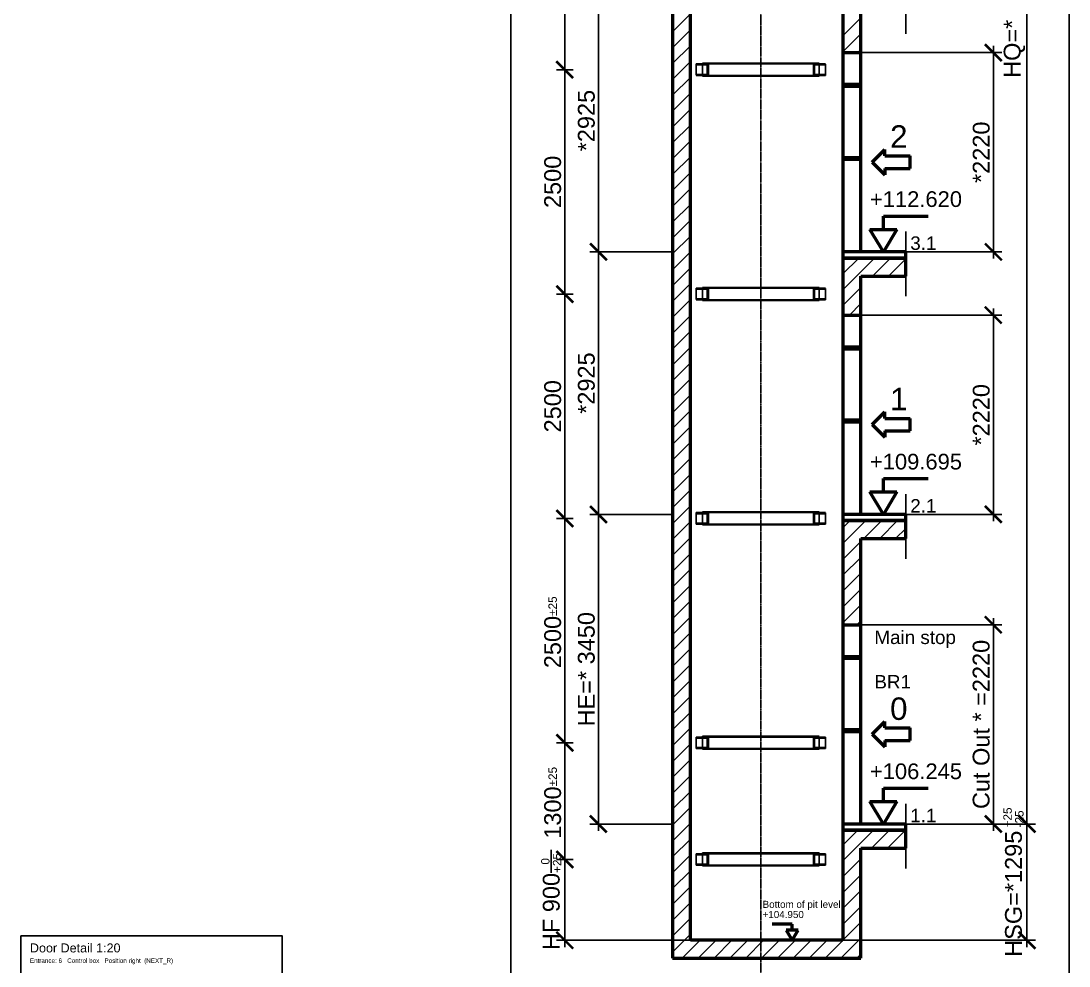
# Model space of a CAD drawing. Header units: millimetres. Extents: x -2854 to 202754, y -48725 to 27067.
# Drawn here: x 11697 to 23374, y -41830 to -31300 of the extents above; entities that cross this region are included whole.
import ezdxf
from ezdxf.enums import TextEntityAlignment as Align

# ---------------------------------------------------------------- set-up
doc = ezdxf.new("R2010")
doc.units = ezdxf.units.MM
doc.linetypes.add('AM_ISO02W050', pattern=[7.5, 6, -1.5])
doc.linetypes.add('AM_ISO08W050', pattern=[18, 12, -1.5, 3, -1.5])
for name, color, linetype, lineweight in [('AM_0', 7, 'Continuous', 50), ('AM_5', 3, 'Continuous', 25), ('AM_8', 1, 'Continuous', 25), ('LDCar-AM_0', 7, 'Continuous', 50), ('LDCar-AM_4', 3, 'Continuous', 25), ('LDRailBrackets-AM_3', 6, 'AM_ISO02W050', 25), ('LDShaft-AM_0', 7, 'Continuous', 50), ('LDShaft-AM_5', 3, 'Continuous', 25), ('LDShaft-AM_7', 4, 'AM_ISO08W050', 25)]:
    doc.layers.add(name, color=color, linetype=linetype, lineweight=lineweight)
doc.layers.add('AM_VIEWS', color=1, linetype='Continuous', lineweight=25, plot=False)
doc.styles.add('LD', font='ARIALUNI.ttf')
doc.dimstyles.new('LIFT', dxfattribs={"dimtxt": 2.5, "dimasz": 2.5, "dimexe": 1.25, "dimexo": 0, "dimgap": 0.5, "dimtad": 1, "dimdec": 0, "dimzin": 1, "dimdsep": 46, "dimtxsty": 'LD', "dimblk": 'ARCHTICK', "dimcen": 0, "dimdle": 1, "dimclrd": 3, "dimclre": 3, "dimclrt": 4, "dimadec": 0, "dimazin": 0, "dimtp": 0.1, "dimtm": 0.1, "dimtfac": 0.71, "dimtdec": 0, "dimtix": 1, "dimtmove": 0, "dimatfit": 3, "dimfxl": 1, "dimtolj": 1, "dimarcsym": 0})

# ---------------------------------------------------------------- blocks, each defined once
blk = doc.blocks.new('LD_20260610085844_0000006A')
at = {"layer": 'LDShaft-AM_0'}
for p, q in [((-1900, 24391), (-1900, 0)), ((-1700, 0), (-1700, 24191)), ((0, 10525), (0, 9890)), ((200, 9890), (200, 10325)), ((0, 9890), (0, 9537.5)), ((0, 9890), (80, 9890)), ((80, 9890), (200, 9890)), ((200, 9537.5), (200, 9890)), ((0, 9537.5), (0, 9512.5)), ((0, 9537.5), (80, 9537.5)), ((80, 9512.5), (0, 9512.5)), ((0, 9512.5), (0, 8722.5)), ((80, 9537.5), (200, 9537.5)), ((200, 9512.5), (80, 9512.5)), ((200, 9512.5), (200, 9537.5)), ((200, 8722.5), (200, 9512.5)), ((0, 8722.5), (0, 8697.5)), ((0, 8722.5), (80, 8722.5)), ((80, 8697.5), (0, 8697.5)), ((0, 8697.5), (0, 7670)), ((80, 8722.5), (200, 8722.5)), ((200, 8697.5), (80, 8697.5)), ((200, 8697.5), (200, 8722.5)), ((200, 7670), (200, 8697.5)), ((80, 7600), (0, 7600)), ((0, 7600), (0, 6965)), ((200, 7600), (80, 7600)), ((700, 7600), (200, 7600)), ((700, 7400), (700, 7600)), ((200, 6965), (200, 7400)), ((200, 7400), (700, 7400)), ((0, 6965), (0, 6612.5)), ((0, 6965), (80, 6965)), ((80, 6965), (200, 6965)), ((200, 6612.5), (200, 6965)), ((0, 6612.5), (0, 6587.5)), ((0, 6612.5), (80, 6612.5)), ((80, 6587.5), (0, 6587.5)), ((0, 6587.5), (0, 5797.5)), ((80, 6612.5), (200, 6612.5)), ((200, 6587.5), (80, 6587.5)), ((200, 6587.5), (200, 6612.5)), ((200, 5797.5), (200, 6587.5)), ((0, 5797.5), (0, 5772.5)), ((0, 5797.5), (80, 5797.5)), ((80, 5772.5), (0, 5772.5)), ((0, 5772.5), (0, 4745)), ((80, 5797.5), (200, 5797.5)), ((200, 5772.5), (80, 5772.5)), ((200, 5772.5), (200, 5797.5)), ((200, 4745), (200, 5772.5)), ((80, 4675), (0, 4675)), ((0, 4675), (0, 3515)), ((200, 4675), (80, 4675)), ((700, 4675), (200, 4675)), ((700, 4475), (700, 4675)), ((200, 3515), (200, 4475)), ((200, 4475), (700, 4475)), ((0, 3515), (0, 3162.5)), ((0, 3515), (80, 3515)), ((80, 3515), (200, 3515)), ((200, 3162.5), (200, 3515)), ((0, 3162.5), (0, 3137.5)), ((0, 3162.5), (80, 3162.5)), ((80, 3162.5), (200, 3162.5)), ((200, 3137.5), (200, 3162.5)), ((80, 3137.5), (0, 3137.5)), ((0, 3137.5), (0, 2347.5)), ((200, 3137.5), (80, 3137.5)), ((200, 2347.5), (200, 3137.5)), ((0, 2347.5), (0, 2322.5)), ((0, 2347.5), (80, 2347.5)), ((80, 2347.5), (200, 2347.5)), ((200, 2322.5), (200, 2347.5)), ((80, 2322.5), (0, 2322.5)), ((0, 2322.5), (0, 1295)), ((200, 2322.5), (80, 2322.5)), ((200, 1295), (200, 2322.5)), ((80, 1225), (0, 1225)), ((0, 1225), (0, 0)), ((200, 1225), (80, 1225)), ((700, 1225), (200, 1225)), ((700, 1025), (700, 1225)), ((200, -200), (200, 1025)), ((200, 1025), (700, 1025)), ((-1900, 0), (-1900, -200)), ((0, 0), (-1700, 0)), ((-1900, -200), (0, -200)), ((0, -200), (80, -200)), ((80, -200), (200, -200))]:
    blk.add_line(p, q, dxfattribs=at)
blk = doc.blocks.new('LD_20260610085844_0000006D')
at = {"layer": 'LDShaft-AM_0'}
for p, q in [((80, 0), (0, 0)), ((0, 0), (0, -70)), ((200, 0), (80, 0)), ((700, 0), (200, 0)), ((700, -70), (700, 0)), ((0, -70), (80, -70)), ((80, -70), (200, -70)), ((200, -70), (700, -70))]:
    blk.add_line(p, q, dxfattribs=at)
blk = doc.blocks.new('LD_ENTRY_R')
for p, q in [((0, 0), (141, 141)), ((141, 70), (141, 141)), ((0, 0), (141, -141)), ((141, 70), (422, 70)), ((422, -70), (422, 70)), ((141, -70), (422, -70)), ((141, -70), (141, -141))]:
    blk.add_line(p, q)
blk = doc.blocks.new('LD_20260610085844_0000006F')
at = {"layer": 'LDCar-AM_0'}
blk.add_blockref('LD_ENTRY_R', (0, 0), dxfattribs=at)
at = {"layer": 'LDCar-AM_0', "style": 'LD'}
blk.add_text('0', height=250, dxfattribs=at).set_placement((200, 160))
blk = doc.blocks.new('LD_ENTRY_FLOOR_R')
for p, q in [((0, 0), (-150, 250)), ((150, 250), (0, 0))]:
    blk.add_line(p, q)
at = {"layer": 'AM_0'}
for p, q in [((0, 398), (500, 398)), ((0, 250), (0, 398)), ((-150, 250), (150, 250))]:
    blk.add_line(p, q, dxfattribs=at)
blk = doc.blocks.new('LD_20260610085844_00000070')
at = {"layer": 'LDCar-AM_0'}
blk.add_blockref('LD_ENTRY_FLOOR_R', (0, 0), dxfattribs=at)
at = {"layer": 'LDCar-AM_0', "style": 'LD'}
blk.add_text('+106.245', height=175, dxfattribs=at).set_placement((-150, 500))
blk = doc.blocks.new('LD_20260610085844_00000072')
at = {"layer": 'LDShaft-AM_0'}
for p, q in [((80, 0), (0, 0)), ((0, 0), (0, -70)), ((200, 0), (80, 0)), ((700, 0), (200, 0)), ((700, -70), (700, 0)), ((0, -70), (80, -70)), ((80, -70), (200, -70)), ((200, -70), (700, -70))]:
    blk.add_line(p, q, dxfattribs=at)
blk = doc.blocks.new('LD_20260610085844_00000074')
at = {"layer": 'LDCar-AM_0'}
blk.add_blockref('LD_ENTRY_FLOOR_R', (0, 0), dxfattribs=at)
at = {"layer": 'LDCar-AM_0', "style": 'LD'}
blk.add_text('+112.620', height=175, dxfattribs=at).set_placement((-150, 500))
blk = doc.blocks.new('LD_20260610085844_00000075')
at = {"layer": 'LDCar-AM_0'}
blk.add_blockref('LD_ENTRY_R', (0, 0), dxfattribs=at)
at = {"layer": 'LDCar-AM_0', "style": 'LD'}
blk.add_text('2', height=250, dxfattribs=at).set_placement((200, 160))
blk = doc.blocks.new('LD_20260610085844_00000077')
at = {"layer": 'LDShaft-AM_0'}
for p, q in [((80, 0), (0, 0)), ((0, 0), (0, -70)), ((200, 0), (80, 0)), ((700, 0), (200, 0)), ((700, -70), (700, 0)), ((0, -70), (80, -70)), ((80, -70), (200, -70)), ((200, -70), (700, -70))]:
    blk.add_line(p, q, dxfattribs=at)
blk = doc.blocks.new('LD_20260610085844_00000079')
at = {"layer": 'LDCar-AM_0'}
blk.add_blockref('LD_ENTRY_R', (0, 0), dxfattribs=at)
at = {"layer": 'LDCar-AM_0', "style": 'LD'}
blk.add_text('1', height=250, dxfattribs=at).set_placement((200, 160))
blk = doc.blocks.new('LD_20260610085844_0000007A')
at = {"layer": 'LDCar-AM_0'}
blk.add_blockref('LD_ENTRY_FLOOR_R', (0, 0), dxfattribs=at)
at = {"layer": 'LDCar-AM_0', "style": 'LD'}
blk.add_text('+109.695', height=175, dxfattribs=at).set_placement((-150, 500))
blk = doc.blocks.new('LD_20260610085844_000000A4')
at = {"layer": 'LDShaft-AM_7'}
blk.add_line((0, -20061), (0, 4980), dxfattribs=at)
blk = doc.blocks.new('LD_20260610085844_000000AF')
at = {"layer": 'LDRailBrackets-AM_3'}
for p, q in [((-595, 64.5), (-720, 64.5)), ((-720, 64.5), (-720, 56.5)), ((-709, 56.5), (-720, 56.5)), ((-720, 56.5), (-720, 52.5)), ((-720, 52.5), (-709, 52.5)), ((-720, 52.5), (-720, -52.5)), ((-641, 56.5), (-709, 56.5)), ((-709, 56.5), (-709, 52.5)), ((-709, 52.5), (-709, 56.5)), ((-709, 52.5), (-641, 52.5)), ((-650, 72.5), (-650, 64.5)), ((650, 72.5), (-650, 72.5)), ((-650, 64.5), (-650, -64.5)), ((650, 64.5), (-650, 64.5)), ((-650, 56.5), (-589, 56.5)), ((-641, 52.5), (-641, 56.5)), ((-595, 56.5), (-641, 56.5)), ((-641, 56.5), (-641, 52.5)), ((-641, 52.5), (-595, 52.5)), ((-599, 56.5), (-599, -56.5)), ((-595, 56.5), (-599, 56.5)), ((-595, 56.5), (-595, 64.5)), ((-595, 52.5), (-595, 56.5)), ((-595, -56.5), (-595, 56.5)), ((-589, 56.5), (-589, -56.5)), ((-585, -60.5), (-585, 60.5)), ((-585, 60.5), (-585, -60.5)), ((585, 60.5), (585, -60.5)), ((585, -60.5), (585, 60.5)), ((589, -56.5), (589, 56.5)), ((589, 56.5), (650, 56.5)), ((720, 64.5), (595, 64.5)), ((595, 64.5), (595, 56.5)), ((595, 56.5), (595, 52.5)), ((641, 56.5), (595, 56.5)), ((595, 56.5), (595, -56.5)), ((599, 56.5), (595, 56.5)), ((595, 52.5), (641, 52.5)), ((599, -56.5), (599, 56.5)), ((641, 52.5), (641, 56.5)), ((641, 56.5), (641, 52.5)), ((709, 56.5), (641, 56.5)), ((641, 52.5), (709, 52.5)), ((650, 64.5), (650, 72.5)), ((650, -64.5), (650, 64.5)), ((709, 52.5), (709, 56.5)), ((709, 56.5), (709, 52.5)), ((720, 56.5), (709, 56.5)), ((709, 52.5), (720, 52.5)), ((720, 56.5), (720, 64.5)), ((720, 52.5), (720, 56.5)), ((720, -52.5), (720, 52.5)), ((-709, -52.5), (-720, -52.5)), ((-720, -52.5), (-720, -56.5)), ((-720, -56.5), (-720, -64.5)), ((-720, -56.5), (-709, -56.5)), ((-720, -64.5), (-595, -64.5)), ((-709, -56.5), (-709, -52.5)), ((-641, -52.5), (-709, -52.5)), ((-709, -52.5), (-709, -56.5)), ((-709, -56.5), (-641, -56.5)), ((-589, -56.5), (-650, -56.5)), ((-650, -64.5), (650, -64.5)), ((-650, -64.5), (-650, -72.5)), ((-650, -72.5), (650, -72.5)), ((-641, -56.5), (-641, -52.5)), ((-595, -52.5), (-641, -52.5)), ((-641, -52.5), (-641, -56.5)), ((-641, -56.5), (-595, -56.5)), ((-599, -56.5), (-595, -56.5)), ((-595, -56.5), (-595, -52.5)), ((-595, -64.5), (-595, -56.5)), ((650, -56.5), (589, -56.5)), ((595, -52.5), (595, -56.5)), ((641, -52.5), (595, -52.5)), ((595, -56.5), (595, -64.5)), ((595, -56.5), (641, -56.5)), ((595, -56.5), (599, -56.5)), ((595, -64.5), (720, -64.5)), ((641, -52.5), (641, -56.5)), ((709, -52.5), (641, -52.5)), ((641, -56.5), (641, -52.5)), ((641, -56.5), (709, -56.5)), ((650, -72.5), (650, -64.5)), ((709, -56.5), (709, -52.5)), ((709, -52.5), (709, -56.5)), ((720, -52.5), (709, -52.5)), ((709, -56.5), (720, -56.5)), ((720, -56.5), (720, -52.5)), ((720, -64.5), (720, -56.5))]:
    blk.add_line(p, q, dxfattribs=at)
blk = doc.blocks.new('LD_20260610085844_000000B0')
at = {"layer": 'LDRailBrackets-AM_3'}
for p, q in [((-595, 64.5), (-720, 64.5)), ((-720, 64.5), (-720, 56.5)), ((-709, 56.5), (-720, 56.5)), ((-720, 56.5), (-720, 52.5)), ((-720, 52.5), (-720, -52.5)), ((-720, 52.5), (-709, 52.5)), ((-709, 52.5), (-709, 56.5)), ((-641, 56.5), (-709, 56.5)), ((-709, 56.5), (-709, 52.5)), ((-709, 52.5), (-641, 52.5)), ((-650, 72.5), (-650, 64.5)), ((650, 72.5), (-650, 72.5)), ((-650, 64.5), (-650, -64.5)), ((650, 64.5), (-650, 64.5)), ((-650, 56.5), (-589, 56.5)), ((-595, 56.5), (-641, 56.5)), ((-641, 56.5), (-641, 52.5)), ((-641, 52.5), (-641, 56.5)), ((-641, 52.5), (-595, 52.5)), ((-599, 56.5), (-599, -56.5)), ((-595, 56.5), (-599, 56.5)), ((-595, 56.5), (-595, 64.5)), ((-595, 52.5), (-595, 56.5)), ((-595, -56.5), (-595, 56.5)), ((-589, 56.5), (-589, -56.5)), ((-585, -60.5), (-585, 60.5)), ((-585, 60.5), (-585, -60.5)), ((585, 60.5), (585, -60.5)), ((585, -60.5), (585, 60.5)), ((589, -56.5), (589, 56.5)), ((589, 56.5), (650, 56.5)), ((720, 64.5), (595, 64.5)), ((595, 64.5), (595, 56.5)), ((595, 56.5), (595, 52.5)), ((641, 56.5), (595, 56.5)), ((595, 56.5), (595, -56.5)), ((599, 56.5), (595, 56.5)), ((595, 52.5), (641, 52.5)), ((599, -56.5), (599, 56.5)), ((641, 56.5), (641, 52.5)), ((709, 56.5), (641, 56.5)), ((641, 52.5), (641, 56.5)), ((641, 52.5), (709, 52.5)), ((650, 64.5), (650, 72.5)), ((650, -64.5), (650, 64.5)), ((709, 56.5), (709, 52.5)), ((720, 56.5), (709, 56.5)), ((709, 52.5), (709, 56.5)), ((709, 52.5), (720, 52.5)), ((720, 56.5), (720, 64.5)), ((720, 52.5), (720, 56.5)), ((720, -52.5), (720, 52.5)), ((-709, -52.5), (-720, -52.5)), ((-720, -52.5), (-720, -56.5)), ((-720, -56.5), (-720, -64.5)), ((-720, -56.5), (-709, -56.5)), ((-720, -64.5), (-595, -64.5)), ((-709, -56.5), (-709, -52.5)), ((-641, -52.5), (-709, -52.5)), ((-709, -52.5), (-709, -56.5)), ((-709, -56.5), (-641, -56.5)), ((-589, -56.5), (-650, -56.5)), ((-650, -64.5), (650, -64.5)), ((-650, -64.5), (-650, -72.5)), ((-650, -72.5), (650, -72.5)), ((-641, -56.5), (-641, -52.5)), ((-595, -52.5), (-641, -52.5)), ((-641, -52.5), (-641, -56.5)), ((-641, -56.5), (-595, -56.5)), ((-599, -56.5), (-595, -56.5)), ((-595, -56.5), (-595, -52.5)), ((-595, -64.5), (-595, -56.5)), ((650, -56.5), (589, -56.5)), ((595, -52.5), (595, -56.5)), ((641, -52.5), (595, -52.5)), ((595, -56.5), (595, -64.5)), ((595, -56.5), (641, -56.5)), ((595, -56.5), (599, -56.5)), ((595, -64.5), (720, -64.5)), ((641, -52.5), (641, -56.5)), ((709, -52.5), (641, -52.5)), ((641, -56.5), (641, -52.5)), ((641, -56.5), (709, -56.5)), ((650, -72.5), (650, -64.5)), ((709, -52.5), (709, -56.5)), ((720, -52.5), (709, -52.5)), ((709, -56.5), (709, -52.5)), ((709, -56.5), (720, -56.5)), ((720, -56.5), (720, -52.5)), ((720, -64.5), (720, -56.5))]:
    blk.add_line(p, q, dxfattribs=at)
blk = doc.blocks.new('LD_20260610085844_000000B1')
at = {"layer": 'LDRailBrackets-AM_3'}
for p, q in [((-595, 64.5), (-720, 64.5)), ((-720, 64.5), (-720, 56.5)), ((-709, 56.5), (-720, 56.5)), ((-720, 56.5), (-720, 52.5)), ((-720, 52.5), (-709, 52.5)), ((-720, 52.5), (-720, -52.5)), ((-709, 52.5), (-709, 56.5)), ((-641, 56.5), (-709, 56.5)), ((-709, 56.5), (-709, 52.5)), ((-709, 52.5), (-641, 52.5)), ((-650, 72.5), (-650, 64.5)), ((650, 72.5), (-650, 72.5)), ((-650, 64.5), (-650, -64.5)), ((650, 64.5), (-650, 64.5)), ((-650, 56.5), (-589, 56.5)), ((-595, 56.5), (-641, 56.5)), ((-641, 56.5), (-641, 52.5)), ((-641, 52.5), (-641, 56.5)), ((-641, 52.5), (-595, 52.5)), ((-599, 56.5), (-599, -56.5)), ((-595, 56.5), (-599, 56.5)), ((-595, 56.5), (-595, 64.5)), ((-595, 52.5), (-595, 56.5)), ((-595, -56.5), (-595, 56.5)), ((-589, 56.5), (-589, -56.5)), ((-585, -60.5), (-585, 60.5)), ((-585, 60.5), (-585, -60.5)), ((585, 60.5), (585, -60.5)), ((585, -60.5), (585, 60.5)), ((589, -56.5), (589, 56.5)), ((589, 56.5), (650, 56.5)), ((720, 64.5), (595, 64.5)), ((595, 64.5), (595, 56.5)), ((595, 56.5), (595, 52.5)), ((641, 56.5), (595, 56.5)), ((595, 56.5), (595, -56.5)), ((599, 56.5), (595, 56.5)), ((595, 52.5), (641, 52.5)), ((599, -56.5), (599, 56.5)), ((641, 56.5), (641, 52.5)), ((709, 56.5), (641, 56.5)), ((641, 52.5), (641, 56.5)), ((641, 52.5), (709, 52.5)), ((650, 64.5), (650, 72.5)), ((650, -64.5), (650, 64.5)), ((709, 56.5), (709, 52.5)), ((720, 56.5), (709, 56.5)), ((709, 52.5), (709, 56.5)), ((709, 52.5), (720, 52.5)), ((720, 56.5), (720, 64.5)), ((720, 52.5), (720, 56.5)), ((720, -52.5), (720, 52.5)), ((-709, -52.5), (-720, -52.5)), ((-720, -52.5), (-720, -56.5)), ((-720, -56.5), (-720, -64.5)), ((-720, -56.5), (-709, -56.5)), ((-720, -64.5), (-595, -64.5)), ((-709, -56.5), (-709, -52.5)), ((-641, -52.5), (-709, -52.5)), ((-709, -52.5), (-709, -56.5)), ((-709, -56.5), (-641, -56.5)), ((-589, -56.5), (-650, -56.5)), ((-650, -64.5), (650, -64.5)), ((-650, -64.5), (-650, -72.5)), ((-650, -72.5), (650, -72.5)), ((-641, -56.5), (-641, -52.5)), ((-595, -52.5), (-641, -52.5)), ((-641, -52.5), (-641, -56.5)), ((-641, -56.5), (-595, -56.5)), ((-599, -56.5), (-595, -56.5)), ((-595, -56.5), (-595, -52.5)), ((-595, -64.5), (-595, -56.5)), ((650, -56.5), (589, -56.5)), ((595, -52.5), (595, -56.5)), ((641, -52.5), (595, -52.5)), ((595, -56.5), (641, -56.5)), ((595, -56.5), (595, -64.5)), ((595, -56.5), (599, -56.5)), ((595, -64.5), (720, -64.5)), ((641, -52.5), (641, -56.5)), ((709, -52.5), (641, -52.5)), ((641, -56.5), (641, -52.5)), ((641, -56.5), (709, -56.5)), ((650, -72.5), (650, -64.5)), ((709, -56.5), (709, -52.5)), ((709, -52.5), (709, -56.5)), ((720, -52.5), (709, -52.5)), ((709, -56.5), (720, -56.5)), ((720, -56.5), (720, -52.5)), ((720, -64.5), (720, -56.5))]:
    blk.add_line(p, q, dxfattribs=at)
blk = doc.blocks.new('LD_20260610085844_000000B3')
at = {"layer": 'LDRailBrackets-AM_3'}
for p, q in [((-595, 64.5), (-720, 64.5)), ((-720, 64.5), (-720, 56.5)), ((-709, 56.5), (-720, 56.5)), ((-720, 56.5), (-720, 52.5)), ((-720, 52.5), (-720, -52.5)), ((-720, 52.5), (-709, 52.5)), ((-641, 56.5), (-709, 56.5)), ((-709, 56.5), (-709, 52.5)), ((-709, 52.5), (-709, 56.5)), ((-709, 52.5), (-641, 52.5)), ((-650, 72.5), (-650, 64.5)), ((650, 72.5), (-650, 72.5)), ((-650, 64.5), (-650, -64.5)), ((650, 64.5), (-650, 64.5)), ((-650, 56.5), (-589, 56.5)), ((-595, 56.5), (-641, 56.5)), ((-641, 56.5), (-641, 52.5)), ((-641, 52.5), (-641, 56.5)), ((-641, 52.5), (-595, 52.5)), ((-599, 56.5), (-599, -56.5)), ((-595, 56.5), (-599, 56.5)), ((-595, 56.5), (-595, 64.5)), ((-595, 52.5), (-595, 56.5)), ((-595, -56.5), (-595, 56.5)), ((-589, 56.5), (-589, -56.5)), ((-585, -60.5), (-585, 60.5)), ((-585, 60.5), (-585, -60.5)), ((585, 60.5), (585, -60.5)), ((585, -60.5), (585, 60.5)), ((589, -56.5), (589, 56.5)), ((589, 56.5), (650, 56.5)), ((720, 64.5), (595, 64.5)), ((595, 64.5), (595, 56.5)), ((595, 56.5), (595, 52.5)), ((641, 56.5), (595, 56.5)), ((595, 56.5), (595, -56.5)), ((599, 56.5), (595, 56.5)), ((595, 52.5), (641, 52.5)), ((599, -56.5), (599, 56.5)), ((641, 56.5), (641, 52.5)), ((709, 56.5), (641, 56.5)), ((641, 52.5), (641, 56.5)), ((641, 52.5), (709, 52.5)), ((650, 64.5), (650, 72.5)), ((650, -64.5), (650, 64.5)), ((709, 56.5), (709, 52.5)), ((720, 56.5), (709, 56.5)), ((709, 52.5), (709, 56.5)), ((709, 52.5), (720, 52.5)), ((720, 56.5), (720, 64.5)), ((720, 52.5), (720, 56.5)), ((720, -52.5), (720, 52.5)), ((-709, -52.5), (-720, -52.5)), ((-720, -52.5), (-720, -56.5)), ((-720, -56.5), (-720, -64.5)), ((-720, -56.5), (-709, -56.5)), ((-720, -64.5), (-595, -64.5)), ((-641, -52.5), (-709, -52.5)), ((-709, -52.5), (-709, -56.5)), ((-709, -56.5), (-709, -52.5)), ((-709, -56.5), (-641, -56.5)), ((-589, -56.5), (-650, -56.5)), ((-650, -64.5), (650, -64.5)), ((-650, -64.5), (-650, -72.5)), ((-650, -72.5), (650, -72.5)), ((-595, -52.5), (-641, -52.5)), ((-641, -52.5), (-641, -56.5)), ((-641, -56.5), (-641, -52.5)), ((-641, -56.5), (-595, -56.5)), ((-599, -56.5), (-595, -56.5)), ((-595, -56.5), (-595, -52.5)), ((-595, -64.5), (-595, -56.5)), ((650, -56.5), (589, -56.5)), ((595, -52.5), (595, -56.5)), ((641, -52.5), (595, -52.5)), ((595, -56.5), (595, -64.5)), ((595, -56.5), (641, -56.5)), ((595, -56.5), (599, -56.5)), ((595, -64.5), (720, -64.5)), ((641, -52.5), (641, -56.5)), ((709, -52.5), (641, -52.5)), ((641, -56.5), (641, -52.5)), ((641, -56.5), (709, -56.5)), ((650, -72.5), (650, -64.5)), ((709, -56.5), (709, -52.5)), ((709, -52.5), (709, -56.5)), ((720, -52.5), (709, -52.5)), ((709, -56.5), (720, -56.5)), ((720, -56.5), (720, -52.5)), ((720, -64.5), (720, -56.5))]:
    blk.add_line(p, q, dxfattribs=at)
blk = doc.blocks.new('LD_20260610085844_000000B8')
at = {"layer": 'LDRailBrackets-AM_3'}
for p, q in [((-595, 64.5), (-720, 64.5)), ((-720, 64.5), (-720, 56.5)), ((-709, 56.5), (-720, 56.5)), ((-720, 56.5), (-720, 52.5)), ((-720, 52.5), (-720, -52.5)), ((-720, 52.5), (-709, 52.5)), ((-641, 56.5), (-709, 56.5)), ((-709, 56.5), (-709, 52.5)), ((-709, 52.5), (-709, 56.5)), ((-709, 52.5), (-641, 52.5)), ((-650, 72.5), (-650, 64.5)), ((650, 72.5), (-650, 72.5)), ((-650, 64.5), (-650, -64.5)), ((650, 64.5), (-650, 64.5)), ((-650, 56.5), (-589, 56.5)), ((-641, 52.5), (-641, 56.5)), ((-595, 56.5), (-641, 56.5)), ((-641, 56.5), (-641, 52.5)), ((-641, 52.5), (-595, 52.5)), ((-599, 56.5), (-599, -56.5)), ((-595, 56.5), (-599, 56.5)), ((-595, 56.5), (-595, 64.5)), ((-595, 52.5), (-595, 56.5)), ((-595, -56.5), (-595, 56.5)), ((-589, 56.5), (-589, -56.5)), ((-585, -60.5), (-585, 60.5)), ((-585, 60.5), (-585, -60.5)), ((585, 60.5), (585, -60.5)), ((585, -60.5), (585, 60.5)), ((589, -56.5), (589, 56.5)), ((589, 56.5), (650, 56.5)), ((720, 64.5), (595, 64.5)), ((595, 64.5), (595, 56.5)), ((595, 56.5), (595, 52.5)), ((641, 56.5), (595, 56.5)), ((595, 56.5), (595, -56.5)), ((599, 56.5), (595, 56.5)), ((595, 52.5), (641, 52.5)), ((599, -56.5), (599, 56.5)), ((641, 56.5), (641, 52.5)), ((709, 56.5), (641, 56.5)), ((641, 52.5), (641, 56.5)), ((641, 52.5), (709, 52.5)), ((650, 64.5), (650, 72.5)), ((650, -64.5), (650, 64.5)), ((709, 56.5), (709, 52.5)), ((720, 56.5), (709, 56.5)), ((709, 52.5), (709, 56.5)), ((709, 52.5), (720, 52.5)), ((720, 56.5), (720, 64.5)), ((720, 52.5), (720, 56.5)), ((720, -52.5), (720, 52.5)), ((-709, -52.5), (-720, -52.5)), ((-720, -52.5), (-720, -56.5)), ((-720, -56.5), (-709, -56.5)), ((-720, -56.5), (-720, -64.5)), ((-720, -64.5), (-595, -64.5)), ((-709, -56.5), (-709, -52.5)), ((-641, -52.5), (-709, -52.5)), ((-709, -52.5), (-709, -56.5)), ((-709, -56.5), (-641, -56.5)), ((-589, -56.5), (-650, -56.5)), ((-650, -64.5), (650, -64.5)), ((-650, -64.5), (-650, -72.5)), ((-650, -72.5), (650, -72.5)), ((-641, -56.5), (-641, -52.5)), ((-595, -52.5), (-641, -52.5)), ((-641, -52.5), (-641, -56.5)), ((-641, -56.5), (-595, -56.5)), ((-599, -56.5), (-595, -56.5)), ((-595, -56.5), (-595, -52.5)), ((-595, -64.5), (-595, -56.5)), ((650, -56.5), (589, -56.5)), ((595, -52.5), (595, -56.5)), ((641, -52.5), (595, -52.5)), ((595, -56.5), (641, -56.5)), ((595, -56.5), (595, -64.5)), ((595, -56.5), (599, -56.5)), ((595, -64.5), (720, -64.5)), ((641, -56.5), (641, -52.5)), ((641, -52.5), (641, -56.5)), ((709, -52.5), (641, -52.5)), ((641, -56.5), (709, -56.5)), ((650, -72.5), (650, -64.5)), ((709, -56.5), (709, -52.5)), ((709, -52.5), (709, -56.5)), ((720, -52.5), (709, -52.5)), ((709, -56.5), (720, -56.5)), ((720, -56.5), (720, -52.5)), ((720, -64.5), (720, -56.5))]:
    blk.add_line(p, q, dxfattribs=at)
blk = doc.blocks.new('LD_20260610085844_000000BB')
at = {"layer": 'AM_8'}
for p, q in [((-1900, 10121), (-1700, 10321)), ((0, 10076), (200, 10276)), ((-1900, 9944), (-1700, 10144)), ((0, 9899), (200, 10099)), ((-1900, 9767), (-1700, 9967)), ((167, 9890), (200, 9923)), ((-1900, 9590), (-1700, 9790)), ((-1900, 9414), (-1700, 9614)), ((-1900, 9237), (-1700, 9437)), ((-1900, 9060), (-1700, 9260)), ((-1900, 8883), (-1700, 9083)), ((-1900, 8707), (-1700, 8907)), ((-1900, 8530), (-1700, 8730)), ((-1900, 8353), (-1700, 8553)), ((-1900, 8176), (-1700, 8376)), ((-1900, 7999), (-1700, 8199)), ((-1900, 7823), (-1700, 8023)), ((-1900, 7646), (-1700, 7846)), ((-1900, 7469), (-1700, 7669)), ((0, 7248), (352, 7600)), ((0, 7425), (175, 7600)), ((329, 7400), (529, 7600)), ((506, 7400), (700, 7594)), ((-1900, 7292), (-1700, 7492)), ((682, 7400), (700, 7418)), ((-1900, 7116), (-1700, 7316)), ((0, 7071), (200, 7271)), ((-1900, 6939), (-1700, 7139)), ((71, 6965), (200, 7094)), ((-1900, 6762), (-1700, 6962)), ((-1900, 6585), (-1700, 6785)), ((-1900, 6409), (-1700, 6609)), ((-1900, 6232), (-1700, 6432)), ((-1900, 6055), (-1700, 6255)), ((-1900, 5878), (-1700, 6078)), ((-1900, 5701), (-1700, 5901)), ((-1900, 5525), (-1700, 5725)), ((-1900, 5348), (-1700, 5548)), ((-1900, 5171), (-1700, 5371)), ((-1900, 4994), (-1700, 5194)), ((-1900, 4818), (-1700, 5018)), ((-1900, 4641), (-1700, 4841)), ((0, 4419), (256, 4675)), ((0, 4596), (79, 4675)), ((232, 4475), (432, 4675)), ((409, 4475), (609, 4675)), ((-1900, 4464), (-1700, 4664)), ((586, 4475), (700, 4589)), ((-1900, 4287), (-1700, 4487)), ((0, 4243), (200, 4443)), ((-1900, 4110), (-1700, 4310)), ((0, 4066), (200, 4266)), ((-1900, 3934), (-1700, 4134)), ((0, 3889), (200, 4089)), ((-1900, 3757), (-1700, 3957)), ((0, 3712), (200, 3912)), ((-1900, 3580), (-1700, 3780)), ((0, 3536), (200, 3736)), ((-1900, 3403), (-1700, 3603)), ((156, 3515), (200, 3559)), ((-1900, 3227), (-1700, 3427)), ((-1900, 3050), (-1700, 3250)), ((-1900, 2873), (-1700, 3073)), ((-1900, 2696), (-1700, 2896)), ((-1900, 2519), (-1700, 2719)), ((-1900, 2343), (-1700, 2543)), ((-1900, 2166), (-1700, 2366)), ((-1900, 1989), (-1700, 2189)), ((-1900, 1812), (-1700, 2012)), ((-1900, 1636), (-1700, 1836)), ((-1900, 1459), (-1700, 1659)), ((-1900, 1282), (-1700, 1482)), ((-1900, 1105), (-1700, 1305)), ((0, 884), (341, 1225)), ((0, 1061), (164, 1225)), ((318, 1025), (518, 1225)), ((495, 1025), (695, 1225)), ((-1900, 928), (-1700, 1128)), ((671, 1025), (700, 1054)), ((-1900, 752), (-1700, 952)), ((0, 707), (200, 907)), ((-1900, 575), (-1700, 775)), ((0, 530), (200, 730)), ((-1900, 398), (-1700, 598)), ((0, 354), (200, 554)), ((-1900, 221), (-1700, 421)), ((0, 177), (200, 377)), ((-1900, 45), (-1700, 245)), ((-200, -200), (200, 200)), ((-1900, -132), (-1700, 68)), ((-23, -200), (200, 23)), ((-1791, -200), (-1591, 0)), ((-1614, -200), (-1414, 0)), ((-1437, -200), (-1237, 0)), ((-1261, -200), (-1061, 0)), ((-1084, -200), (-884, 0)), ((-907, -200), (-707, 0)), ((-730, -200), (-530, 0)), ((-554, -200), (-354, 0)), ((-377, -200), (-177, 0)), ((154, -200), (200, -154))]:
    blk.add_line(p, q, dxfattribs=at)
blk = doc.blocks.new('_ArchTick')
at = {"color": 0, "linetype": 'ByBlock', "const_width": 0.15}
blk.add_lwpolyline([(-0.5, -0.5), (0.5, 0.5)], dxfattribs=at)
blk = doc.blocks.new('*D1568')
at = {"layer": 'Defpoints', "color": 0, "transparency": 16777216}
for p in [(18131, -33873), (18956, -33873), (18956, -36798)]:
    blk.add_point(p, dxfattribs=at)
at = {"layer": 'LDShaft-AM_5', "color": 3, "lineweight": -2, "transparency": 16777216}
for p, q in [((18131, -36873), (18131, -33798)), ((18956, -33873), (18037, -33873)), ((18956, -36798), (18037, -36798))]:
    blk.add_line(p, q, dxfattribs=at)
at = {"layer": 'LDShaft-AM_5', "color": 3, "lineweight": -2, "transparency": 16777216, "xscale": 187.5, "yscale": 187.5, "zscale": 187.5}
for p, rotation in [((18131, -33873), 90), ((18131, -36798), 270)]:
    blk.add_blockref('_ArchTick', p, dxfattribs=dict(at, rotation=rotation))
at = {"layer": 'LDShaft-AM_5', "color": 4, "transparency": 16777216, "insert": (17997, -35335), "char_height": 187.5, "attachment_point": 5, "rotation": 90, "style": 'LD'}
blk.add_mtext('\\A1;*2925', dxfattribs=at)
blk = doc.blocks.new('*D1569')
at = {"layer": 'Defpoints', "color": 0, "transparency": 16777216}
for p in [(21056, -38028), (22531, -38028), (21056, -40248)]:
    blk.add_point(p, dxfattribs=at)
at = {"layer": 'LDShaft-AM_5', "color": 3, "lineweight": -2, "transparency": 16777216}
for p, q in [((21056, -38028), (22624, -38028)), ((22531, -40323), (22531, -37953)), ((21056, -40248), (22624, -40248))]:
    blk.add_line(p, q, dxfattribs=at)
at = {"layer": 'LDShaft-AM_5', "color": 3, "lineweight": -2, "transparency": 16777216, "xscale": 187.5, "yscale": 187.5, "zscale": 187.5}
for p, rotation in [((22531, -38028), 90), ((22531, -40248), 270)]:
    blk.add_blockref('_ArchTick', p, dxfattribs=dict(at, rotation=rotation))
at = {"layer": 'LDShaft-AM_5', "color": 4, "transparency": 16777216, "insert": (22396, -39138), "char_height": 187.5, "attachment_point": 5, "rotation": 90, "style": 'LD'}
blk.add_mtext('\\A1;Cut Out * =2220 ', dxfattribs=at)
blk = doc.blocks.new('*D1570')
at = {"layer": 'Defpoints', "color": 0, "transparency": 16777216}
for p in [(21056, -34578), (22531, -34578), (21056, -36798)]:
    blk.add_point(p, dxfattribs=at)
at = {"layer": 'LDShaft-AM_5', "color": 3, "lineweight": -2, "transparency": 16777216}
for p, q in [((22531, -36873), (22531, -34503)), ((21056, -34578), (22624, -34578)), ((21056, -36798), (22624, -36798))]:
    blk.add_line(p, q, dxfattribs=at)
at = {"layer": 'LDShaft-AM_5', "color": 3, "lineweight": -2, "transparency": 16777216, "xscale": 187.5, "yscale": 187.5, "zscale": 187.5}
for p, rotation in [((22531, -34578), 90), ((22531, -36798), 270)]:
    blk.add_blockref('_ArchTick', p, dxfattribs=dict(at, rotation=rotation))
at = {"layer": 'LDShaft-AM_5', "color": 4, "transparency": 16777216, "insert": (22397, -35688), "char_height": 187.5, "attachment_point": 5, "rotation": 90, "style": 'LD'}
blk.add_mtext('\\A1;*2220', dxfattribs=at)
blk = doc.blocks.new('*D1573')
at = {"layer": 'Defpoints', "color": 0, "transparency": 16777216}
for p in [(18131, -36798), (18956, -36798), (18956, -40248)]:
    blk.add_point(p, dxfattribs=at)
at = {"layer": 'LDShaft-AM_5', "color": 3, "lineweight": -2, "transparency": 16777216}
for p, q in [((18131, -40323), (18131, -36723)), ((18956, -36798), (18037, -36798)), ((18956, -40248), (18037, -40248))]:
    blk.add_line(p, q, dxfattribs=at)
at = {"layer": 'LDShaft-AM_5', "color": 3, "lineweight": -2, "transparency": 16777216, "xscale": 187.5, "yscale": 187.5, "zscale": 187.5}
for p, rotation in [((18131, -36798), 90), ((18131, -40248), 270)]:
    blk.add_blockref('_ArchTick', p, dxfattribs=dict(at, rotation=rotation))
at = {"layer": 'LDShaft-AM_5', "color": 4, "transparency": 16777216, "insert": (17997, -38523), "char_height": 187.5, "attachment_point": 5, "rotation": 90, "style": 'LD'}
blk.add_mtext('\\A1;HE=* 3450', dxfattribs=at)
blk = doc.blocks.new('*D1574')
at = {"layer": 'Defpoints', "color": 0, "transparency": 16777216}
for p in [(18131, -30948), (18956, -30948), (18956, -33873)]:
    blk.add_point(p, dxfattribs=at)
at = {"layer": 'LDShaft-AM_5', "color": 3, "lineweight": -2, "transparency": 16777216}
for p, q in [((18131, -33948), (18131, -30873)), ((18956, -30948), (18037, -30948)), ((18956, -33873), (18037, -33873))]:
    blk.add_line(p, q, dxfattribs=at)
at = {"layer": 'LDShaft-AM_5', "color": 3, "lineweight": -2, "transparency": 16777216, "xscale": 187.5, "yscale": 187.5, "zscale": 187.5}
for p, rotation in [((18131, -30948), 90), ((18131, -33873), 270)]:
    blk.add_blockref('_ArchTick', p, dxfattribs=dict(at, rotation=rotation))
at = {"layer": 'LDShaft-AM_5', "color": 4, "transparency": 16777216, "insert": (17997, -32410), "char_height": 187.5, "attachment_point": 5, "rotation": 90, "style": 'LD'}
blk.add_mtext('\\A1;*2925', dxfattribs=at)
blk = doc.blocks.new('*D1576')
at = {"layer": 'Defpoints', "color": 0, "transparency": 16777216}
for p in [(21056, -31653), (22531, -31653), (21056, -33873)]:
    blk.add_point(p, dxfattribs=at)
at = {"layer": 'LDShaft-AM_5', "color": 3, "lineweight": -2, "transparency": 16777216}
for p, q in [((22531, -33948), (22531, -31578)), ((21056, -31653), (22624, -31653)), ((21056, -33873), (22624, -33873))]:
    blk.add_line(p, q, dxfattribs=at)
at = {"layer": 'LDShaft-AM_5', "color": 3, "lineweight": -2, "transparency": 16777216, "xscale": 187.5, "yscale": 187.5, "zscale": 187.5}
for p, rotation in [((22531, -31653), 90), ((22531, -33873), 270)]:
    blk.add_blockref('_ArchTick', p, dxfattribs=dict(at, rotation=rotation))
at = {"layer": 'LDShaft-AM_5', "color": 4, "transparency": 16777216, "insert": (22397, -32763), "char_height": 187.5, "attachment_point": 5, "rotation": 90, "style": 'LD'}
blk.add_mtext('\\A1;*2220', dxfattribs=at)
blk = doc.blocks.new('*D1581')
at = {"layer": 'Defpoints', "color": 0, "transparency": 16777216}
for p in [(17756, -29343), (17849, -29343), (17849, -31843)]:
    blk.add_point(p, dxfattribs=at)
at = {"layer": 'LDShaft-AM_5', "color": 3, "lineweight": -2, "transparency": 16777216}
for p, q in [((17756, -31918), (17756, -29268)), ((17849, -29343), (17662, -29343)), ((17849, -31843), (17662, -31843))]:
    blk.add_line(p, q, dxfattribs=at)
at = {"layer": 'LDShaft-AM_5', "color": 3, "lineweight": -2, "transparency": 16777216, "xscale": 187.5, "yscale": 187.5, "zscale": 187.5}
for p, rotation in [((17756, -29343), 90), ((17756, -31843), 270)]:
    blk.add_blockref('_ArchTick', p, dxfattribs=dict(at, rotation=rotation))
at = {"layer": 'LDShaft-AM_5', "color": 4, "transparency": 16777216, "insert": (17622, -30593), "char_height": 187.5, "attachment_point": 5, "rotation": 90, "style": 'LD'}
blk.add_mtext('\\A1;2500', dxfattribs=at)
blk = doc.blocks.new('*D1582')
at = {"layer": 'Defpoints', "color": 0, "transparency": 16777216}
for p in [(17756, -34343), (17849, -34343), (17849, -36843)]:
    blk.add_point(p, dxfattribs=at)
at = {"layer": 'LDShaft-AM_5', "color": 3, "lineweight": -2, "transparency": 16777216}
for p, q in [((17756, -36918), (17756, -34268)), ((17849, -34343), (17662, -34343)), ((17849, -36843), (17662, -36843))]:
    blk.add_line(p, q, dxfattribs=at)
at = {"layer": 'LDShaft-AM_5', "color": 3, "lineweight": -2, "transparency": 16777216, "xscale": 187.5, "yscale": 187.5, "zscale": 187.5}
for p, rotation in [((17756, -34343), 90), ((17756, -36843), 270)]:
    blk.add_blockref('_ArchTick', p, dxfattribs=dict(at, rotation=rotation))
at = {"layer": 'LDShaft-AM_5', "color": 4, "transparency": 16777216, "insert": (17622, -35593), "char_height": 187.5, "attachment_point": 5, "rotation": 90, "style": 'LD'}
blk.add_mtext('\\A1;2500', dxfattribs=at)
blk = doc.blocks.new('*D1585')
at = {"layer": 'Defpoints', "color": 0, "transparency": 16777216}
for p in [(17756, -31843), (17849, -31843), (17849, -34343)]:
    blk.add_point(p, dxfattribs=at)
at = {"layer": 'LDShaft-AM_5', "color": 3, "lineweight": -2, "transparency": 16777216}
for p, q in [((17849, -31843), (17662, -31843)), ((17756, -34418), (17756, -31768)), ((17849, -34343), (17662, -34343))]:
    blk.add_line(p, q, dxfattribs=at)
at = {"layer": 'LDShaft-AM_5', "color": 3, "lineweight": -2, "transparency": 16777216, "xscale": 187.5, "yscale": 187.5, "zscale": 187.5}
for p, rotation in [((17756, -31843), 90), ((17756, -34343), 270)]:
    blk.add_blockref('_ArchTick', p, dxfattribs=dict(at, rotation=rotation))
at = {"layer": 'LDShaft-AM_5', "color": 4, "transparency": 16777216, "insert": (17622, -33093), "char_height": 187.5, "attachment_point": 5, "rotation": 90, "style": 'LD'}
blk.add_mtext('\\A1;2500', dxfattribs=at)
blk = doc.blocks.new('*D1587')
at = {"layer": 'Defpoints', "color": 0, "transparency": 16777216}
for p in [(17756, -36843), (17849, -36843), (17849, -39343)]:
    blk.add_point(p, dxfattribs=at)
at = {"layer": 'LDShaft-AM_5', "color": 3, "lineweight": -2, "transparency": 16777216}
for p, q in [((17756, -39418), (17756, -36768)), ((17849, -36843), (17662, -36843)), ((17849, -39343), (17662, -39343))]:
    blk.add_line(p, q, dxfattribs=at)
at = {"layer": 'LDShaft-AM_5', "color": 3, "lineweight": -2, "transparency": 16777216, "xscale": 187.5, "yscale": 187.5, "zscale": 187.5}
for p, rotation in [((17756, -36843), 90), ((17756, -39343), 270)]:
    blk.add_blockref('_ArchTick', p, dxfattribs=dict(at, rotation=rotation))
at = {"layer": 'LDShaft-AM_5', "color": 4, "transparency": 16777216, "insert": (17622, -38093), "char_height": 187.5, "attachment_point": 5, "rotation": 90, "style": 'LD'}
blk.add_mtext('\\A1;2500\\H0.5x;\\S±25 ', dxfattribs=at)
blk = doc.blocks.new('*D1588')
at = {"layer": 'Defpoints', "color": 0, "transparency": 16777216}
for p in [(17756, -40643), (17849, -40643), (19941, -41543)]:
    blk.add_point(p, dxfattribs=at)
at = {"layer": 'LDShaft-AM_5', "color": 3, "lineweight": -2, "transparency": 16777216}
for p, q in [((17756, -41618), (17756, -40568)), ((17849, -40643), (17662, -40643)), ((19941, -41543), (17662, -41543))]:
    blk.add_line(p, q, dxfattribs=at)
at = {"layer": 'LDShaft-AM_5', "color": 3, "lineweight": -2, "transparency": 16777216, "xscale": 187.5, "yscale": 187.5, "zscale": 187.5}
for p, rotation in [((17756, -40643), 90), ((17756, -41543), 270)]:
    blk.add_blockref('_ArchTick', p, dxfattribs=dict(at, rotation=rotation))
at = {"layer": 'LDShaft-AM_5', "color": 4, "transparency": 16777216, "insert": (17605, -41093), "char_height": 187.5, "attachment_point": 5, "rotation": 90, "style": 'LD'}
blk.add_mtext('\\A1;HF 900\\H0.5x;\\S0/+25 ', dxfattribs=at)
blk = doc.blocks.new('*D1592')
at = {"layer": 'AM_5', "color": 3, "lineweight": -2, "transparency": 16777216}
for p, q in [((20856, -22173), (22999, -22173)), ((22906, -40323), (22906, -22098)), ((20856, -40248), (22999, -40248))]:
    blk.add_line(p, q, dxfattribs=at)
at = {"layer": 'Defpoints', "color": 0, "transparency": 16777216}
for p in [(20856, -22173), (22906, -22173), (20856, -40248)]:
    blk.add_point(p, dxfattribs=at)
at = {"layer": 'AM_5', "color": 3, "lineweight": -2, "transparency": 16777216, "xscale": 187.5, "yscale": 187.5, "zscale": 187.5}
for p, rotation in [((22906, -22173), 90), ((22906, -40248), 270)]:
    blk.add_blockref('_ArchTick', p, dxfattribs=dict(at, rotation=rotation))
at = {"layer": 'AM_5', "color": 4, "transparency": 16777216, "insert": (22766, -31210), "char_height": 187.5, "attachment_point": 5, "rotation": 90, "style": 'LD'}
blk.add_mtext('\\A1;HQ=* 18075', dxfattribs=at)
blk = doc.blocks.new('*D1594')
at = {"layer": 'Defpoints', "color": 0, "transparency": 16777216}
for p in [(17756, -39343), (17849, -39343), (17849, -40643)]:
    blk.add_point(p, dxfattribs=at)
at = {"layer": 'LDShaft-AM_5', "color": 3, "lineweight": -2, "transparency": 16777216}
for p, q in [((17849, -39343), (17662, -39343)), ((17756, -40718), (17756, -39268)), ((17849, -40643), (17662, -40643))]:
    blk.add_line(p, q, dxfattribs=at)
at = {"layer": 'LDShaft-AM_5', "color": 3, "lineweight": -2, "transparency": 16777216, "xscale": 187.5, "yscale": 187.5, "zscale": 187.5}
for p, rotation in [((17756, -39343), 90), ((17756, -40643), 270)]:
    blk.add_blockref('_ArchTick', p, dxfattribs=dict(at, rotation=rotation))
at = {"layer": 'LDShaft-AM_5', "color": 4, "transparency": 16777216, "insert": (17622, -39993), "char_height": 187.5, "attachment_point": 5, "rotation": 90, "style": 'LD'}
blk.add_mtext('\\A1;1300\\H0.5x;\\S±25 ', dxfattribs=at)
blk = doc.blocks.new('*D1596')
at = {"layer": 'AM_5', "color": 3, "lineweight": -2, "transparency": 16777216}
for p, q in [((20856, -40248), (22999, -40248)), ((22906, -41618), (22906, -40173)), ((20856, -41543), (22999, -41543))]:
    blk.add_line(p, q, dxfattribs=at)
at = {"layer": 'Defpoints', "color": 0, "transparency": 16777216}
for p in [(20856, -40248), (22906, -40248), (20856, -41543)]:
    blk.add_point(p, dxfattribs=at)
at = {"layer": 'AM_5', "color": 3, "lineweight": -2, "transparency": 16777216, "xscale": 187.5, "yscale": 187.5, "zscale": 187.5}
for p, rotation in [((22906, -40248), 90), ((22906, -41543), 270)]:
    blk.add_blockref('_ArchTick', p, dxfattribs=dict(at, rotation=rotation))
at = {"layer": 'AM_5', "color": 4, "transparency": 16777216, "insert": (22755, -40895), "char_height": 187.5, "attachment_point": 5, "rotation": 90, "style": 'LD'}
blk.add_mtext('\\A1;HSG=*1295{\\H0.5x; \\S+25^ -25;} ', dxfattribs=at)
blk = doc.blocks.new('LD_20260610085844_000000BF')
at = {"layer": 'LDCar-AM_4'}
for p, q in [((700, 10820), (700, 10100)), ((700, 7895), (700, 7175)), ((700, 4970), (700, 4250)), ((700, 1520), (700, 800))]:
    blk.add_line(p, q, dxfattribs=at)
blk = doc.blocks.new('LD_ENTRY_FLOOR_L')
for p, q in [((-150, 250), (0, 0)), ((0, 0), (150, 250))]:
    blk.add_line(p, q)
at = {"layer": 'AM_0'}
for p, q in [((0, 398), (-500, 398)), ((0, 250), (0, 398)), ((150, 250), (-150, 250))]:
    blk.add_line(p, q, dxfattribs=at)

msp = doc.modelspace()

# ---------------------------------------------------------------- linework, layer by layer
at = {"layer": 'AM_VIEWS'}
for points in [[(17155.7, -16026.6), (23374.5, -16026.6), (23374.5, -43858.8), (17155.7, -43858.8)], [(11696.8, -41493.3), (14606.8, -41493.3), (14606.8, -43173.8), (11696.8, -43173.8)]]:
    msp.add_lwpolyline(points, close=True, dxfattribs=at)

# ---------------------------------------------------------------- block references
for name, p in [('LD_20260610085844_000000A4', (19940.7, -21906.6)), ('LD_20260610085844_0000006A', (20855.7, -41542.6)), ('LD_20260610085844_000000BB', (20855.7, -41542.6)), ('LD_20260610085844_000000BF', (20855.7, -41542.6)), ('LD_20260610085844_000000AF', (19940.7, -31842.6)), ('LD_20260610085844_00000075', (21180.7, -32872.6)), ('LD_20260610085844_00000074', (21305.7, -33872.6)), ('LD_20260610085844_00000072', (20855.7, -33872.6)), ('LD_20260610085844_000000B3', (19940.7, -34342.6)), ('LD_20260610085844_00000079', (21180.7, -35797.6)), ('LD_20260610085844_0000007A', (21305.7, -36797.6)), ('LD_20260610085844_000000B0', (19940.7, -36842.6)), ('LD_20260610085844_00000077', (20855.7, -36797.6)), ('LD_20260610085844_0000006F', (21180.7, -39247.6)), ('LD_20260610085844_000000B1', (19940.7, -39342.6)), ('LD_20260610085844_00000070', (21305.7, -40247.6)), ('LD_20260610085844_0000006D', (20855.7, -40247.6)), ('LD_20260610085844_000000B8', (19940.7, -40642.6))]:
    msp.add_blockref(name, p)
at = {"layer": 'LDCar-AM_0', "xscale": 0.4477729554972459, "yscale": 0.4477729554972459, "zscale": 0.4477729554972459}
msp.add_blockref('LD_ENTRY_FLOOR_L', (20290.6, -41542.6), dxfattribs=at)

# ---------------------------------------------------------------- texts
at = {"layer": 'LDCar-AM_0', "style": 'LD'}
for s, p in [('Bottom of pit level', (19960, -41205.2)), ('+104.950', (19960, -41318.8))]:
    msp.add_text(s, height=78.36, dxfattribs=at).set_placement(p, align=Align.BOTTOM_LEFT)
at = {"layer": 'LDShaft-AM_0', "attachment_point": 7, "style": 'LD'}
for s, insert, char_height in [('\\fArial Unicode MS|b0|i0;\\l\\C256;3.1', (21605.7, -33852.6), 150), ('\\fArial Unicode MS|b0|i0;\\l\\C256;2.1', (21605.7, -36777.6), 150), ('\\fArial Unicode MS|b0|i0;\\l\\C256;Main stop', (21205.7, -38287.6), 150), ('\\fArial Unicode MS|b0|i0;\\l\\C256;BR1', (21205.7, -38737.6), 150), ('\\fArial Unicode MS|b0|i0;\\l\\C256;1.1', (21605.7, -40227.6), 150), ('\\fArial Unicode MS|b0|i0;\\l\\C256;Door Detail 1:20\\P\\H0.5x;\\SEntrance: 6   Control box   Position right  (NEXT_R)', (11796.8, -41810), 100)]:
    msp.add_mtext(s, dxfattribs=dict(at, insert=insert, char_height=char_height))

# ---------------------------------------------------------------- dimensions: what is measured, and where the dimension line sits
at = {"layer": 'AM_5'}
dim = msp.add_linear_dim(base=(22905.7, -22172.6), p1=(20855.7, -40247.6), p2=(20855.7, -22172.6), angle=90, text='HQ=* <>', dimstyle='LIFT', override={"dimscale": 75, "dimtxt": 2.5, "dimtix": 1}, dxfattribs=at)
dim.commit()
dim.dimension.update_dxf_attribs({"geometry": '*D1592', "text_midpoint": (22765.5, -31210.1)})
dim = msp.add_linear_dim(base=(22905.7, -40247.6), p1=(20855.7, -41542.6), p2=(20855.7, -40247.6), angle=90, text='HSG=*<>{\\H0.5x; \\S+25^ -25;} ', dimstyle='LIFT', override={"dimscale": 75, "dimjust": 1, "dimtix": 0}, dxfattribs=at)
dim.commit()
dim.dimension.update_dxf_attribs({"geometry": '*D1596', "text_midpoint": (22905.7, -40895.1), "dimtype": 160})
at = {"layer": 'LDShaft-AM_5'}
for base, p1, p2, picture, middle in [((17755.7, -29342.6), (17849.5, -31842.6), (17849.5, -29342.6), '*D1581', (17622.4, -30592.6)), ((17755.7, -31842.6), (17849.5, -34342.6), (17849.5, -31842.6), '*D1585', (17622.4, -33092.6)), ((17755.7, -34342.6), (17849.5, -36842.6), (17849.5, -34342.6), '*D1582', (17622.4, -35592.6))]:
    dim = msp.add_linear_dim(base=base, p1=p1, p2=p2, angle=90, dimstyle='LIFT', override={"dimscale": 75, "dimtxt": 2.5, "dimtix": 1}, dxfattribs=at)
    dim.commit()
    dim.dimension.update_dxf_attribs({"geometry": picture, "text_midpoint": middle})
for base, p1, p2, text, picture, middle in [((18130.7, -30947.6), (18955.7, -33872.6), (18955.7, -30947.6), '*<>', '*D1574', (17997.4, -32410.1)), ((22530.7, -31652.6), (21055.7, -33872.6), (21055.7, -31652.6), '*<>', '*D1576', (22397.4, -32762.6)), ((18130.7, -33872.6), (18955.7, -36797.6), (18955.7, -33872.6), '*<>', '*D1568', (17997.4, -35335.1)), ((22530.7, -34577.6), (21055.7, -36797.6), (21055.7, -34577.6), '*<>', '*D1570', (22397.4, -35687.6)), ((17755.7, -36842.6), (17849.5, -39342.6), (17849.5, -36842.6), '<>\\H0.5x;\\S±25 ', '*D1587', (17622.4, -38092.6)), ((18130.7, -36797.6), (18955.7, -40247.6), (18955.7, -36797.6), 'HE=* <>', '*D1573', (17997.4, -38522.6)), ((22530.7, -38027.6), (21055.7, -40247.6), (21055.7, -38027.6), 'Cut Out * =<> ', '*D1569', (22396.3, -39137.6)), ((17755.7, -39342.6), (17849.5, -40642.6), (17849.5, -39342.6), '<>\\H0.5x;\\S±25 ', '*D1594', (17622.4, -39992.6))]:
    dim = msp.add_linear_dim(base=base, p1=p1, p2=p2, angle=90, text=text, dimstyle='LIFT', override={"dimscale": 75, "dimtxt": 2.5, "dimtix": 1}, dxfattribs=at)
    dim.commit()
    dim.dimension.update_dxf_attribs({"geometry": picture, "text_midpoint": middle})
dim = msp.add_linear_dim(base=(17755.7, -40642.6), p1=(19940.7, -41542.6), p2=(17849.5, -40642.6), angle=90, text='HF <>\\H0.5x;\\S0/+25 ', dimstyle='LIFT', override={"dimscale": 75, "dimjust": 1, "dimtix": 0}, dxfattribs=at)
dim.commit()
dim.dimension.update_dxf_attribs({"geometry": '*D1588', "text_midpoint": (17755.7, -41092.6), "dimtype": 160})

doc.saveas('drawing.dxf')
